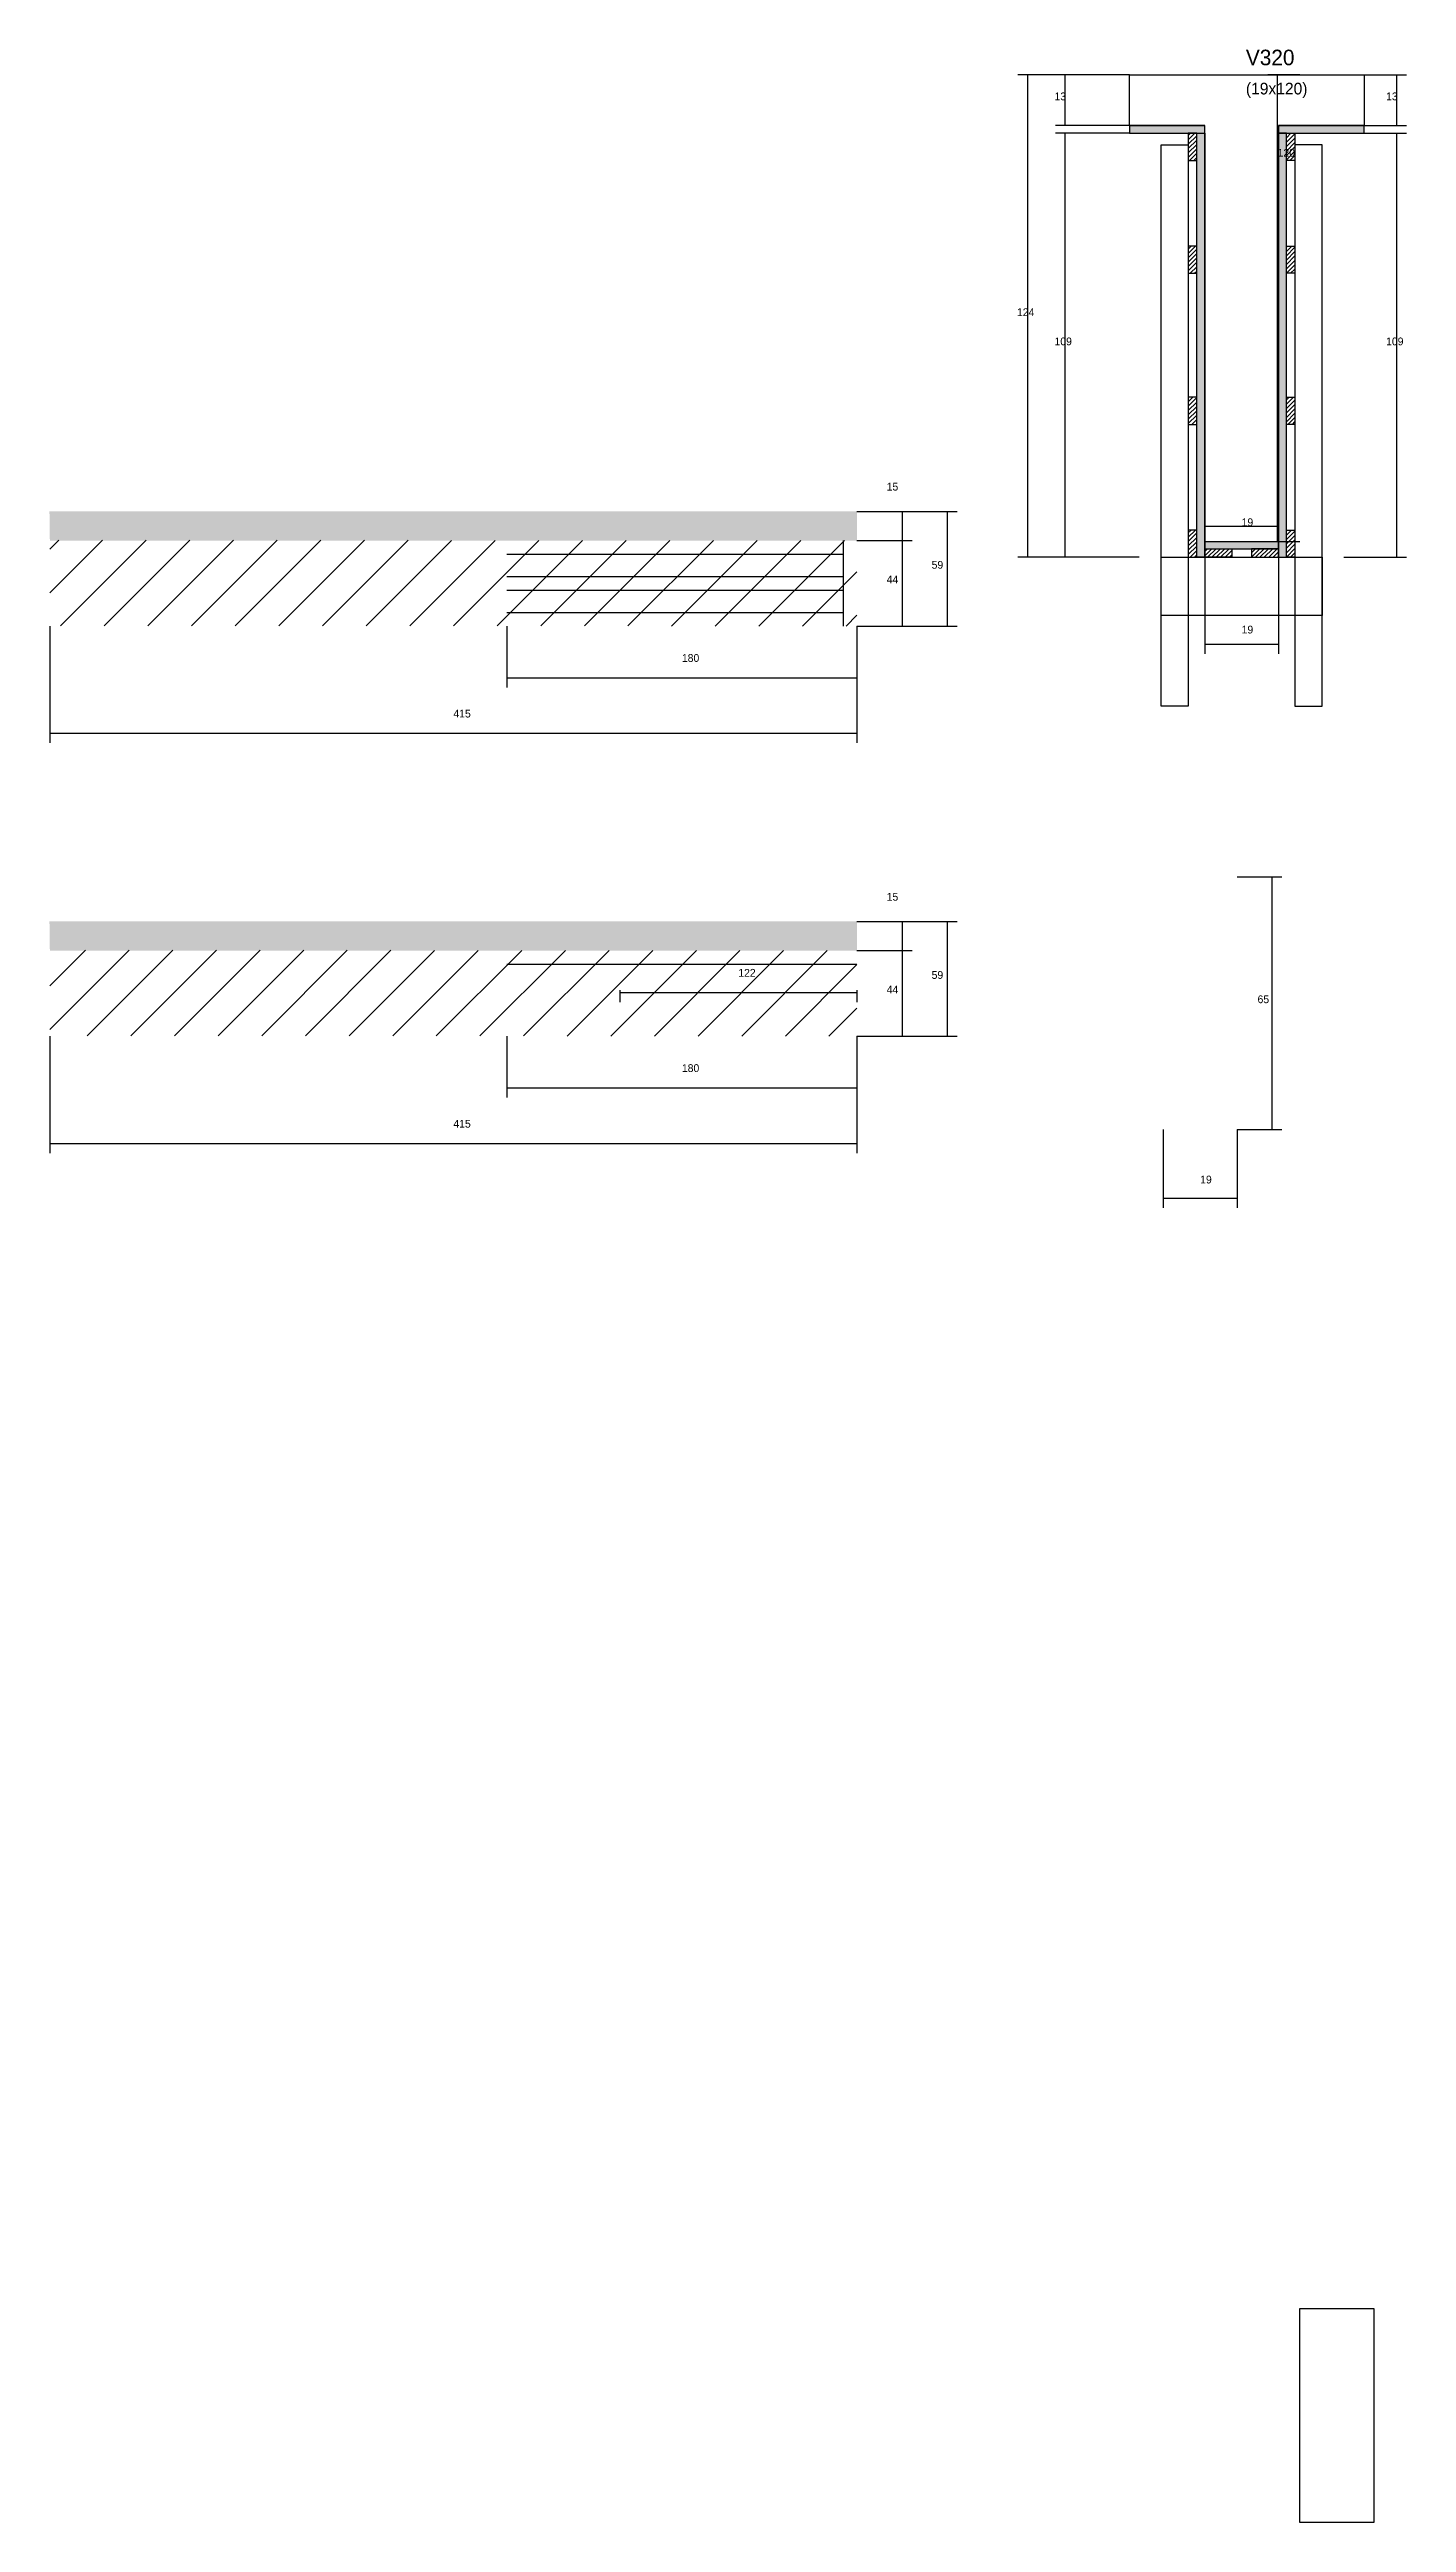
# Model space of a CAD drawing. Header units: metres. Extents: x 5156 to 6483, y 2337 to 3617.
# Drawn here: x 5156 to 5853, y 2345 to 3617 of the extents above; entities that cross this region are included whole.
import ezdxf

# ---------------------------------------------------------------- set-up
doc = ezdxf.new("R2010")
doc.units = ezdxf.units.M
for name, color, linetype in [('CONCRETO', 251, 'Continuous'), ('COTA', 241, 'Continuous'), ('Hachura', 253, 'Continuous'), ('Madeira', 126, 'Continuous'), ('Painéis', 200, 'Continuous'), ('REAPROVEITAMENTO', 251, 'Continuous'), ('SARR_2.2x7', 40, 'Continuous'), ('SARR_3.5x7', 81, 'Continuous'), ('Texto Seção', 7, 'Continuous')]:
    doc.layers.add(name, color=color, linetype=linetype)

msp = doc.modelspace()

# ---------------------------------------------------------------- hatches: boundary and pattern name
at = {"layer": 'COTA'}
h = msp.add_hatch(dxfattribs=at)
h.set_pattern_fill('AR-CONC', scale=0.03)
h.paths.add_polyline_path([(5570.7, 3364.1), (5570.7, 3379.1), (5570.7, 3379.1), (5155.5, 3379.1), (5155.5, 3379.1), (5155.7, 3364.1), (5155.7, 3364.1), (5570.7, 3364.1)])
h = msp.add_hatch(dxfattribs=at)
h.set_pattern_fill('AR-CONC', scale=0.03)
h.paths.add_polyline_path([(5570.7, 3153.2), (5570.7, 3168.2), (5570.7, 3168.2), (5155.5, 3168.2), (5155.5, 3168.2), (5155.7, 3153.2), (5155.7, 3153.2), (5570.7, 3153.2)])
at = {"layer": 'Hachura'}
h = msp.add_hatch(color=8, dxfattribs=at)
h.dxf.hatch_style = 1
h.paths.add_polyline_path([(5749.5, 3573.5), (5749.5, 3577.5), (5749.5, 3577.5), (5710.9, 3577.5), (5710.9, 3577.5), (5710.9, 3573.5), (5710.9, 3573.5), (5749.5, 3573.5)])
h = msp.add_hatch(color=8, dxfattribs=at)
h.dxf.hatch_style = 1
h.paths.add_polyline_path([(5831.5, 3573.5), (5831.5, 3577.5), (5831.5, 3577.5), (5787.5, 3577.5), (5787.5, 3577.5), (5787.5, 3573.5), (5787.5, 3573.5), (5831.5, 3573.5)])
h = msp.add_hatch(color=8, dxfattribs=at)
h.dxf.hatch_style = 1
h.paths.add_polyline_path([(5791.5, 3575.5), (5787.5, 3575.5), (5787.5, 3575.5), (5787.5, 3355.5), (5787.5, 3355.5), (5791.5, 3355.5), (5791.5, 3355.5), (5791.5, 3575.5)])
h = msp.add_hatch(dxfattribs=at)
h.set_pattern_fill('ANSI31', scale=0.5)
h.paths.add_polyline_path([(5741.1, 3559.5), (5745.5, 3559.5), (5745.5, 3559.5), (5745.5, 3573.5), (5745.5, 3573.5), (5741.1, 3573.5), (5741.1, 3573.5), (5741.1, 3559.5)])
h = msp.add_hatch(color=8, dxfattribs=at)
h.dxf.hatch_style = 1
h.paths.add_polyline_path([(5745.5, 3573.5), (5749.5, 3573.5), (5749.5, 3573.5), (5749.5, 3355.5), (5749.5, 3355.5), (5745.5, 3355.5), (5745.5, 3355.5), (5745.5, 3573.5)])
h = msp.add_hatch(dxfattribs=at)
h.set_pattern_fill('ANSI31', scale=0.5)
h.paths.add_polyline_path([(5795.9, 3559.5), (5791.5, 3559.5), (5791.5, 3559.5), (5791.5, 3573.5), (5791.5, 3573.5), (5795.9, 3573.5), (5795.9, 3573.5), (5795.9, 3559.5)])
h = msp.add_hatch(dxfattribs=at)
h.set_pattern_fill('ANSI31', scale=0.5)
h.paths.add_polyline_path([(5741.1, 3501.5), (5745.5, 3501.5), (5745.5, 3501.5), (5745.5, 3515.5), (5745.5, 3515.5), (5741.1, 3515.5), (5741.1, 3515.5), (5741.1, 3501.5)])
h = msp.add_hatch(dxfattribs=at)
h.set_pattern_fill('ANSI31', scale=0.5)
h.paths.add_polyline_path([(5795.9, 3501.5), (5791.5, 3501.5), (5791.5, 3501.5), (5791.5, 3515.5), (5791.5, 3515.5), (5795.9, 3515.5), (5795.9, 3515.5), (5795.9, 3501.5)])
h = msp.add_hatch(dxfattribs=at)
h.set_pattern_fill('ANSI31', scale=0.5)
h.paths.add_polyline_path([(5741.1, 3423.8), (5745.5, 3423.8), (5745.5, 3423.8), (5745.5, 3437.8), (5745.5, 3437.8), (5741.1, 3437.8), (5741.1, 3437.8), (5741.1, 3423.8)])
h = msp.add_hatch(dxfattribs=at)
h.set_pattern_fill('ANSI31', scale=0.5)
h.paths.add_polyline_path([(5795.9, 3423.8), (5791.5, 3423.8), (5791.5, 3423.8), (5791.5, 3437.8), (5791.5, 3437.8), (5795.9, 3437.8), (5795.9, 3437.8), (5795.9, 3423.8)])
h = msp.add_hatch(dxfattribs=at)
h.set_pattern_fill('ANSI31', scale=0.5)
h.paths.add_polyline_path([(5741.1, 3355.5), (5745.5, 3355.5), (5745.5, 3355.5), (5745.5, 3369.5), (5745.5, 3369.5), (5741.1, 3369.5), (5741.1, 3369.5), (5741.1, 3355.5)])
h = msp.add_hatch(color=8, dxfattribs=at)
h.dxf.hatch_style = 1
h.paths.add_polyline_path([(5787.5, 3359.9), (5787.5, 3363.5), (5787.5, 3363.5), (5749.5, 3363.5), (5749.5, 3363.5), (5749.5, 3359.9), (5749.5, 3359.9), (5787.5, 3359.9)])
h = msp.add_hatch(dxfattribs=at)
h.set_pattern_fill('ANSI31', scale=0.5)
h.paths.add_polyline_path([(5749.5, 3355.5), (5749.5, 3359.9), (5749.5, 3359.9), (5763.5, 3359.9), (5763.5, 3359.9), (5763.5, 3355.5), (5763.5, 3355.5), (5749.5, 3355.5)])
h = msp.add_hatch(dxfattribs=at)
h.set_pattern_fill('ANSI31', scale=0.5)
h.paths.add_polyline_path([(5787.5, 3355.5), (5787.5, 3359.9), (5787.5, 3359.9), (5773.5, 3359.9), (5773.5, 3359.9), (5773.5, 3355.5), (5773.5, 3355.5), (5787.5, 3355.5)])
h = msp.add_hatch(dxfattribs=at)
h.set_pattern_fill('ANSI31', scale=0.5)
h.paths.add_polyline_path([(5795.9, 3355.5), (5791.5, 3355.5), (5791.5, 3355.5), (5791.5, 3369.5), (5791.5, 3369.5), (5795.9, 3369.5), (5795.9, 3369.5), (5795.9, 3355.5)])
at = {"layer": 'REAPROVEITAMENTO'}
h = msp.add_hatch(dxfattribs=at)
h.set_pattern_fill('ANSI31', scale=5)
h.paths.add_polyline_path([(5570.7, 3320.1), (5570.7, 3364.1), (5570.7, 3364.1), (5155.7, 3364.3), (5155.7, 3364.3), (5155.7, 3320.3), (5155.7, 3320.3), (5570.7, 3320.1)])
h = msp.add_hatch(dxfattribs=at)
h.set_pattern_fill('ANSI31', scale=5)
h.paths.add_polyline_path([(5570.7, 3109.2), (5570.7, 3153.2), (5570.7, 3153.2), (5155.7, 3153.5), (5155.7, 3153.5), (5155.7, 3109.5), (5155.7, 3109.5), (5570.7, 3109.2)])

# ---------------------------------------------------------------- linework, layer by layer
at = {"layer": 'CONCRETO'}
for points in [[(5710.9, 3577.5), (5710.9, 3603.5), (5831.5, 3603.5), (5831.5, 3577.5), (5787.5, 3577.5), (5787.5, 3363.5), (5749.5, 3363.5), (5749.5, 3577.5)], [(5798.5, 2454.9), (5798.5, 2454.9), (5836.5, 2454.9), (5836.5, 2426.9), (5836.5, 2426.9), (5836.5, 2344.9), (5798.5, 2344.9), (5798.5, 2454.9)]]:
    msp.add_lwpolyline(points, close=True, dxfattribs=at)
at = {"layer": 'COTA'}
for p, q in [((5710.9, 3603.5), (5653.5, 3603.5)), ((5658.5, 3355.5), (5658.5, 3603.5)), ((5710.9, 3603.5), (5672.8, 3603.5)), ((5677.8, 3577.5), (5677.8, 3603.5)), ((5798.5, 3603.5), (5782, 3603.5)), ((5787, 3363.5), (5787, 3603.5)), ((5831.5, 3603.5), (5853.3, 3603.5)), ((5848.3, 3577.5), (5848.3, 3603.5)), ((5710.9, 3577.5), (5672.8, 3577.5)), ((5831.5, 3577.5), (5853.3, 3577.5)), ((5710.9, 3573.5), (5672.8, 3573.5)), ((5677.8, 3355.5), (5677.8, 3573.5)), ((5831.5, 3573.5), (5853.3, 3573.5)), ((5848.3, 3355.5), (5848.3, 3573.5)), ((5570.7, 3379.1), (5599.1, 3379.1)), ((5570.7, 3379.1), (5622.2, 3379.1)), ((5594.1, 3364.1), (5594.1, 3379.1)), ((5617.2, 3320.1), (5617.2, 3379.1)), ((5749.5, 3355.5), (5749.5, 3376.5)), ((5749.5, 3371.5), (5787.5, 3371.5)), ((5787.5, 3355.5), (5787.5, 3376.5)), ((5570.7, 3364.1), (5599.1, 3364.1)), ((5570.7, 3364.1), (5599.1, 3364.1)), ((5594.1, 3320.1), (5594.1, 3364.1)), ((5798.5, 3363.5), (5782, 3363.5)), ((5715.9, 3355.5), (5653.5, 3355.5)), ((5715.9, 3355.5), (5672.8, 3355.5)), ((5749.5, 3355.5), (5749.5, 3305.8)), ((5787.5, 3355.5), (5787.5, 3305.8)), ((5821.1, 3355.5), (5853.3, 3355.5)), ((5155.7, 3320.1), (5155.7, 3260)), ((5390.7, 3320.1), (5390.7, 3288.5)), ((5570.7, 3320.1), (5570.7, 3288.5)), ((5570.7, 3320.1), (5570.7, 3260)), ((5570.7, 3320.1), (5599.1, 3320.1)), ((5570.7, 3320.1), (5622.2, 3320.1)), ((5749.5, 3310.8), (5787.5, 3310.8)), ((5390.7, 3293.5), (5570.7, 3293.5)), ((5155.7, 3265), (5570.7, 3265)), ((5766.2, 3191.2), (5789.2, 3191.2)), ((5784.2, 3061.2), (5784.2, 3191.2)), ((5570.7, 3168.2), (5599.1, 3168.2)), ((5570.7, 3168.2), (5622.2, 3168.2)), ((5594.1, 3153.2), (5594.1, 3168.2)), ((5617.2, 3109.2), (5617.2, 3168.2)), ((5570.7, 3153.2), (5599.1, 3153.2)), ((5570.7, 3153.2), (5599.1, 3153.2)), ((5594.1, 3109.2), (5594.1, 3153.2)), ((5448.7, 3132.9), (5448.7, 3126.7)), ((5448.7, 3131.7), (5570.7, 3131.7)), ((5570.7, 3132.9), (5570.7, 3126.7)), ((5155.7, 3109.2), (5155.7, 3049.1)), ((5390.7, 3109.2), (5390.7, 3077.7)), ((5570.7, 3109.2), (5570.7, 3077.7)), ((5570.7, 3109.2), (5570.7, 3049.1)), ((5570.7, 3109.2), (5599.1, 3109.2)), ((5570.7, 3109.2), (5622.2, 3109.2)), ((5390.7, 3082.7), (5570.7, 3082.7)), ((5155.7, 3054.1), (5570.7, 3054.1)), ((5728.2, 3061.2), (5728.2, 3021)), ((5766.2, 3061.2), (5766.2, 3021)), ((5766.2, 3061.2), (5789.2, 3061.2)), ((5728.2, 3026), (5766.2, 3026))]:
    msp.add_line(p, q, dxfattribs=at)
at = {"layer": 'Madeira'}
for points in [[(5741.1, 3559.5), (5745.5, 3559.5), (5745.5, 3573.5), (5741.1, 3573.5)], [(5795.9, 3559.5), (5791.5, 3559.5), (5791.5, 3573.5), (5795.9, 3573.5)], [(5741.1, 3501.5), (5745.5, 3501.5), (5745.5, 3515.5), (5741.1, 3515.5)], [(5795.9, 3501.5), (5791.5, 3501.5), (5791.5, 3515.5), (5795.9, 3515.5)], [(5741.1, 3423.8), (5745.5, 3423.8), (5745.5, 3437.8), (5741.1, 3437.8)], [(5795.9, 3423.8), (5791.5, 3423.8), (5791.5, 3437.8), (5795.9, 3437.8)], [(5741.1, 3355.5), (5745.5, 3355.5), (5745.5, 3369.5), (5741.1, 3369.5)], [(5749.5, 3355.5), (5749.5, 3359.9), (5763.5, 3359.9), (5763.5, 3355.5)], [(5787.5, 3355.5), (5787.5, 3359.9), (5773.5, 3359.9), (5773.5, 3355.5)], [(5795.9, 3355.5), (5791.5, 3355.5), (5791.5, 3369.5), (5795.9, 3369.5)]]:
    msp.add_lwpolyline(points, close=True, dxfattribs=at)
at = {"layer": 'Painéis'}
for p, q in [((5710.9, 3577.5), (5749.5, 3577.5)), ((5787.5, 3577.5), (5831.5, 3577.5))]:
    msp.add_line(p, q, dxfattribs=at)
for points in [[(5749.5, 3573.5), (5749.5, 3577.5), (5710.9, 3577.5), (5710.9, 3573.5)], [(5831.5, 3573.5), (5831.5, 3577.5), (5787.5, 3577.5), (5787.5, 3573.5)], [(5745.5, 3573.5), (5749.5, 3573.5), (5749.5, 3355.5), (5745.5, 3355.5)], [(5791.5, 3573.5), (5787.5, 3573.5), (5787.5, 3355.5), (5791.5, 3355.5)], [(5787.5, 3359.9), (5787.5, 3363.5), (5749.5, 3363.5), (5749.5, 3359.9)]]:
    msp.add_lwpolyline(points, close=True, dxfattribs=at)
at = {"layer": 'SARR_2.2x7'}
for p, q in [((5563.8, 3320.1), (5563.8, 3364.1)), ((5390.7, 3357.1), (5563.8, 3357.1)), ((5390.7, 3345.6), (5563.8, 3345.6)), ((5390.7, 3338.6), (5563.8, 3338.6)), ((5390.7, 3327.1), (5563.8, 3327.1)), ((5390.7, 3146.2), (5570.7, 3146.2))]:
    msp.add_line(p, q, dxfattribs=at)
at = {"layer": 'SARR_3.5x7'}
for points in [[(5727.1, 3567.5), (5741.1, 3567.5), (5741.1, 3279), (5727.1, 3279)], [(5809.9, 3567.5), (5795.9, 3567.5), (5795.9, 3279), (5809.9, 3279)], [(5727.1, 3355.5), (5809.9, 3355.5), (5809.9, 3325.5), (5727.1, 3325.5)]]:
    msp.add_lwpolyline(points, close=True, dxfattribs=at)

# ---------------------------------------------------------------- texts
at = {"layer": 'COTA'}
for s, p in [('13', (5672.3, 3590.5)), ('13', (5842.8, 3590.5)), ('120', (5787, 3561.5)), ('124', (5653, 3479.5)), ('109', (5672.3, 3464.5)), ('109', (5842.8, 3464.5)), ('15', (5586, 3389.8)), ('19', (5768.5, 3371.5)), ('44', (5586, 3342.1)), ('59', (5609.1, 3349.6)), ('19', (5768.5, 3316.3)), ('180', (5480.7, 3301.7)), ('415', (5363.2, 3273.1)), ('15', (5586, 3178.9)), ('122', (5509.7, 3139.8)), ('59', (5609.1, 3138.7)), ('44', (5586, 3131.2)), ('65', (5776.7, 3126.2)), ('180', (5480.7, 3090.8)), ('415', (5363.2, 3062.2)), ('19', (5747.2, 3033.5))]:
    msp.add_text(s, height=4, dxfattribs=at).set_placement(p)
at = {"layer": 'Texto Seção'}
for s, height, p in [('V320', 8, (5770.7, 3608.5)), ('(19x120)', 6, (5770.7, 3593.5))]:
    msp.add_text(s, height=height, dxfattribs=at).set_placement(p)

doc.saveas('drawing.dxf')
